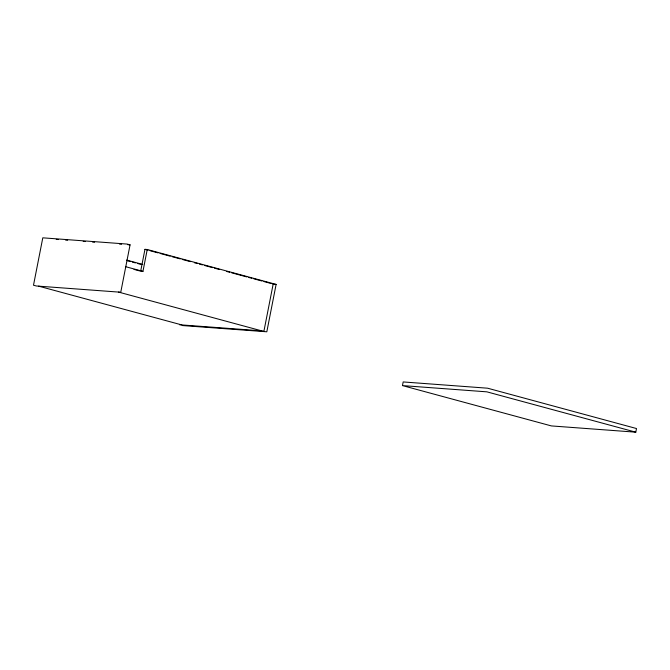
<?xml version="1.0" encoding="UTF-8"?>
<svg xmlns="http://www.w3.org/2000/svg" width="670" height="670" viewBox="0 0 670 670"><rect width="100%" height="100%" fill="white"/><g stroke="black" fill="none" stroke-linecap="round" stroke-linejoin="round"><path stroke-width="1" d="M130.064 244.852L120.759 292.237L36.364 285.99L33.5 285.211L42.796 237.825L127.2 244.081L130.064 244.852L127.777 244.684M147.241 249.508L144.963 249.341L140.667 271.208L142.953 271.375L147.241 249.508L276.115 284.407L266.819 331.792L182.416 325.545M402.469 385.593L403.181 381.942L487.584 388.198L636.5 428.532L635.788 432.175L551.385 425.919L402.469 385.593L486.872 391.841L635.788 432.175M56.238 239.383L58.307 239.542M65.568 240.078L67.645 240.228M83.197 241.384L85.266 241.535M92.527 242.071L94.596 242.23M119.486 244.073L121.555 244.223M270.965 283.469L273.251 283.636L263.955 331.022L179.552 324.766M272.983 284.18L276.115 284.407M144.963 249.341L147.986 250.153M150.005 250.706L158.07 252.883M160.08 253.436L170.163 256.166M172.182 256.71L180.247 258.896M182.257 259.441L190.322 261.627M194.359 262.715L197.382 263.536M199.392 264.081L202.424 264.901M204.434 265.446L212.499 267.632M214.517 268.176L219.559 269.541M226.611 271.451L229.634 272.271M231.653 272.816L246.778 276.911M248.788 277.455L251.811 278.276M253.829 278.821L261.895 281.006M263.913 281.551L269.96 283.192M126.597 260.077L142.727 264.441M127.342 260.722L130.365 261.543M132.384 262.087L135.407 262.908M137.425 263.452L140.449 264.273M125.767 266.727L142.953 271.375M133.992 269.399L139.72 270.948M118.481 292.07L261.668 330.846M38.642 286.157L181.83 324.933"/></g></svg>
